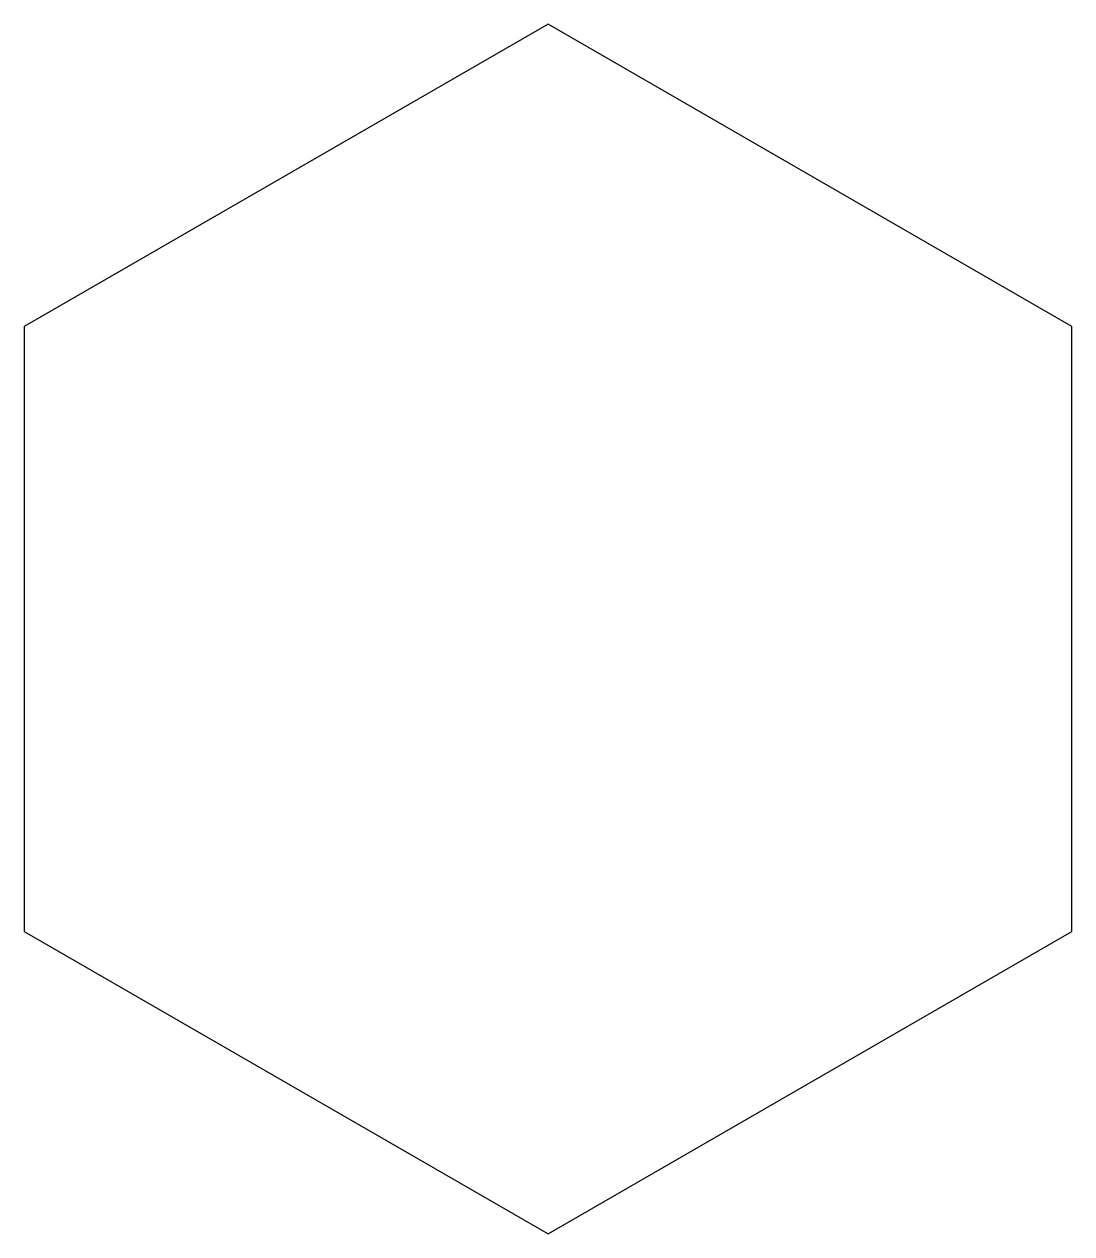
# Model space of a CAD drawing. Header units: metres. Extents: x -43 to 43, y -50 to 50.
import ezdxf

# ---------------------------------------------------------------- set-up
doc = ezdxf.new("R2010")
doc.units = ezdxf.units.M

msp = doc.modelspace()

# ---------------------------------------------------------------- linework, layer by layer
msp.add_lwpolyline([(43.301, 25), (0, 50), (-43.301, 25), (-43.301, -25), (0, -50), (43.301, -25), (43.301, 25)], close=True)

doc.saveas('drawing.dxf')
